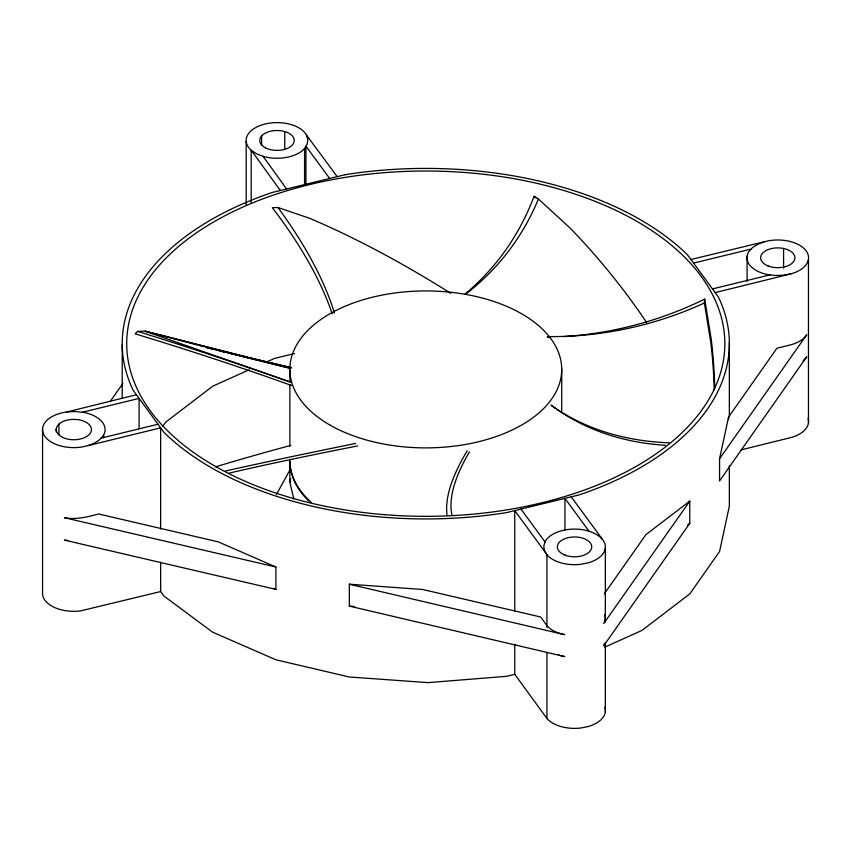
<?xml version="1.0" encoding="UTF-8"?>
<svg xmlns="http://www.w3.org/2000/svg" width="851" height="851" viewBox="0 0 851 851"><rect width="100%" height="100%" fill="white"/><g stroke="black" fill="none" stroke-linecap="round" stroke-linejoin="round"><path stroke-width="1.28" d="M714.202 389.864A542.364 518.302 -9 0 0 710.819 342.655L704.373 302.988L704.692 299.105A346.506 320.806 -15.4 0 1 563.447 336.602M293.829 498.888L289.861 482.4L290.68 478.592M719.574 458.742L728.552 417.064L776.92 348.25L790.856 344.793A30.796 17.775 0 0 0 806.727 334.741L719.574 458.742L719.574 480.932L806.727 356.824L803.036 360.952M56.177 429.127L56.974 426.511L58.921 424.096A17.637 10.18 0 0 1 83.27 420.968A17.637 10.18 0 0 1 88.685 435.031A17.637 10.18 0 0 1 64.336 438.159C60.464 436.659 56.145 433.755 56.177 429.127L56.177 431.765M604.55 643.43L603.763 645.707L689.778 523.333L689.778 501.133L645.92 534.63L604.306 593.849M276.394 494.559L290.414 469.029M304.573 185.444L304.573 148.478L307.232 144.085L307.828 139.447L306.328 134.873A30.87 17.828 0 0 0 263.597 124.395A30.87 17.828 0 0 0 251.183 150.223L251.183 203.027M110.662 400.81L122.852 383.471M162.711 426.404L165.722 422.117L212.803 386.163L249.035 369.866M689.778 501.133L603.763 623.506L605.327 618.954L604.784 614.316M67.016 411.937L75.143 411.522L83.196 412.341A31.285 18.062 0 0 1 103.641 434.989C98.663 442.765 89.27 445.818 80.59 447.19A31.285 18.062 0 0 1 43.263 433.478A31.285 18.062 0 0 1 67.016 411.937L136.415 394.736M290.148 368.068L145.032 331.177L137.681 331.379L135.16 333.837A346.506 34.838 17.7 0 1 291.755 385.556M687.693 524.929L689.778 523.333M265.938 362.271L274.394 358.462L294.531 353.548M604.71 647.164L641.984 630.4L689.778 593.902L719.574 551.512L729.35 506.1L729.35 465.582M764.687 241.673L757.922 244.184L752.507 247.609L748.806 251.726A30.796 17.775 0 0 0 767.304 274.49L775.165 275.479L783.186 275.267L790.856 273.862A30.796 17.775 0 0 0 805.642 250.215A30.796 17.775 0 0 0 764.687 241.673L690.927 259.502M715.17 292.616L790.856 273.862M740.827 449.956L790.856 437.563A30.796 17.775 0 0 0 808.078 418.341M88.259 445.584L160.648 427.83L160.648 529.109M604.784 707.085A30.827 17.797 0 0 1 588.243 726.531L580.627 728.03A30.827 17.797 0 0 1 546.938 718.478L514.749 674.311L506.473 676.332L427.979 682.63L349.335 676.992L275.894 659.78L212.676 632.197L163.977 596.094L160.648 591.541L80.59 610.89A31.285 18.062 0 0 1 42.55 592.487L42.55 428.787M82.356 412.256L139.096 398.406L139.096 428.766M693.554 263.097L751.242 249.024M101.109 438.127L158.009 424.234M712.468 288.925L770.166 274.852M450.839 293.35A542.364 194.719 40.2 0 0 309.647 218.303L277.979 207.516L272.32 207.676A346.506 152.829 38 0 1 332.188 313.806M349.335 584.212L422.543 589.466L540.715 617.018L546.938 625.708A30.827 17.797 0 0 0 564.702 634.676L349.335 584.212L349.335 606.114L564.702 656.578A30.827 17.797 0 0 1 558.607 654.94M349.335 606.114L354.559 606.497M67.857 540.449L64.41 540.098L275.894 589.392L275.894 567.011L218.26 541.864L98.61 513.972C87.483 516.897 75.973 519.993 64.41 517.716L275.894 567.011M219.377 350.814L227.068 352.633M291.095 367.781L229.621 353.239L237.323 355.218M219.388 350.857L223.228 351.793M239.886 355.835L247.577 357.707M250.141 358.335L289.861 367.994M290.999 368.143L206.197 347.325L220.366 350.889M222.951 351.537L230.674 353.463M233.248 354.112L240.982 356.048M243.556 356.686L288.638 367.972M161.296 335.326L290 368.036M289.053 381.61L145.032 331.177A542.364 4.606 16.1 0 1 197.336 344.985M304.573 148.478A30.87 17.828 0 0 1 263.108 156.361L256.449 153.744L251.183 150.223L280.373 190.496M273.501 588.339L275.894 589.392M464.518 294.489A346.506 282.575 40.2 0 0 534.034 196.294L538.438 199.017L569.893 227.845A542.364 427.617 48.3 0 1 646.622 322.508M546.938 554.778A30.827 17.797 0 0 0 580.627 564.33L588.243 562.83A30.827 17.797 0 0 0 604.784 543.385C601.274 535.343 592.434 531.832 584.424 530.024A30.827 17.797 0 0 0 545.363 541.193L543.8 545.746L544.342 550.384L546.938 554.778L546.938 627.389M534.034 196.294L535.949 198.006M306.328 134.873L337.198 176.636M571.191 496.835L602.189 538.991M329.677 178.465L305.945 146.202L305.945 184.486M589.115 531.354L564.958 498.356L564.958 530.045M520.982 509.089L545.076 542.013M546.342 553.767L514.749 510.611L514.749 611.316M263.108 156.361L286.617 188.975M704.692 299.105L711.287 339.634A553.703 529.875 -7.2 0 1 714.734 387.886M808.45 259.278L808.45 422.979M783.59 248.46L783.59 268.256M747.093 256.268L747.093 281.351M729.35 342.4L729.35 417.16M728.552 417.064L728.552 419.681M605.327 548.023L605.327 621.943M605.327 643.069L605.327 711.723M561.713 368.845L561.713 412.246M546.938 652.472L546.938 718.478M514.749 644.133L514.749 674.311M289.861 369.972L289.861 381.812M289.861 384.45L289.861 446.264M289.861 482.4L289.861 461.689A135.926 78.473 0 0 0 308.562 500.856M284.766 131.565L284.766 148.734M261.619 135.969L261.619 145.213M246.184 141.457L246.184 204.825M160.648 562.32L160.648 591.541M122.214 344.932L122.214 398.077M103.641 434.989L103.641 437.627M58.921 424.096L58.921 434.659M311.2 502.377A135.926 78.473 0 0 1 289.861 460.731M704.373 302.988A344.144 321.859 -15.5 0 1 547.246 336.592M549.906 337.198A346.506 320.806 -15.4 0 1 547.448 337.251M665.493 445.286A344.144 247.737 -44.7 0 1 550.98 404.948M669.258 442.797A346.506 246.992 -42.8 0 1 551.384 405.523M447.02 514.77A344.144 104.024 -34.2 0 1 467.22 450.775M451.998 515.302A346.506 107.077 -32.7 0 1 469.454 451.87M225.494 470.975A344.144 10.074 -10.9 0 1 355.622 443.445M229.057 473.145A346.506 17.318 -10 0 1 357.548 445.956M215.76 466.774A235.014 21.892 -16.5 0 1 290.797 445.413M199.815 345.655A542.364 4.606 16.1 0 1 203.623 346.697M205.931 347.325A542.364 4.606 16.1 0 1 213.037 349.272M243.535 356.633A235.014 13.669 11.2 0 1 252.311 358.59M253.545 358.867A235.014 13.669 11.2 0 1 291.106 367.558M137.681 331.379A344.144 25.828 17.8 0 1 291.414 382.439M277.979 207.516A344.144 145.978 39.1 0 1 334.528 313.189M538.438 199.017A344.144 280.277 42.7 0 1 466.04 293.914M345.102 174.7L272.107 192.517A303.573 175.263 0 0 0 133.128 390.247L163.977 432.393A303.573 175.263 0 0 0 506.473 512.632L579.467 494.814A303.573 175.263 0 0 0 718.446 297.084L687.587 254.938A303.573 175.263 0 0 0 345.102 174.7M330.369 425.298A135.926 78.473 0 0 0 557.331 389.173A135.926 78.473 0 0 0 389.662 293.755A135.926 78.473 0 0 0 330.369 425.298M215.846 466.635A299.063 172.657 0 0 0 715.202 387.152A299.063 172.657 0 0 0 346.304 177.221A299.063 172.657 0 0 0 215.846 466.635M767.964 265.895A17.148 9.904 0 0 0 794.855 258.608A17.148 9.904 0 0 0 770.485 248.811A17.148 9.904 0 0 0 767.964 265.895M565.043 555.139A17.18 9.914 0 0 0 591.711 547.512A17.18 9.914 0 0 0 566.936 537.992A17.18 9.914 0 0 0 565.043 555.139M265.533 147.872A17.233 9.946 0 0 0 293.872 142.479A17.233 9.946 0 0 0 271.618 131.001A17.233 9.946 0 0 0 265.533 147.872"/></g></svg>
